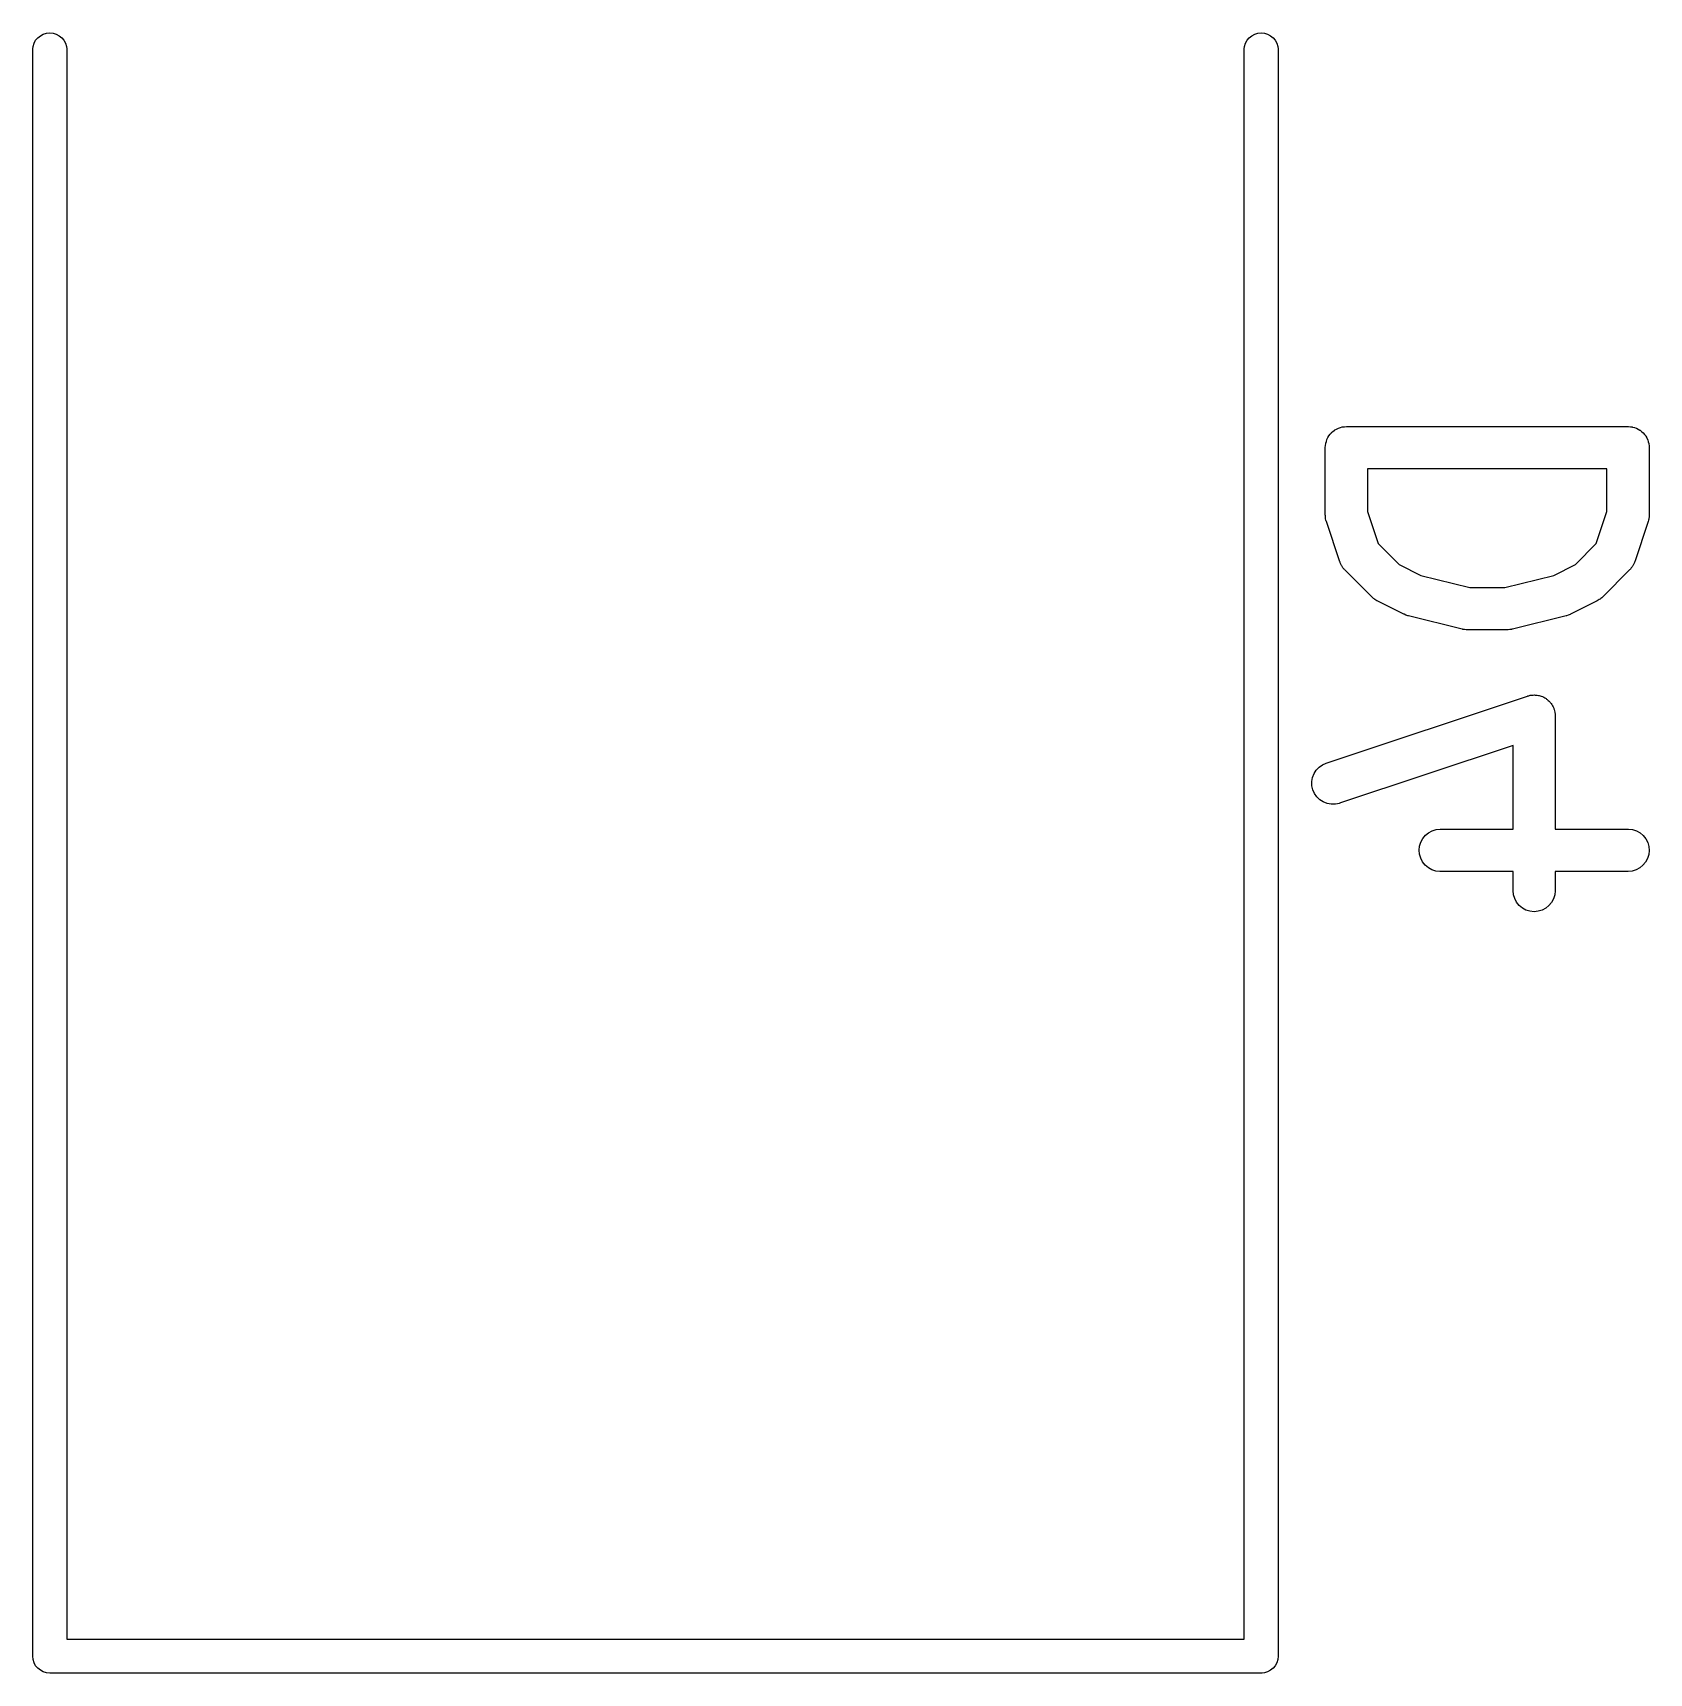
# Model space of a CAD drawing. Extents: x 3.883 to 4.559, y -1.721 to -1.048.
# Drawn here: x 4.333 to 4.5589, y -1.2775 to -1.0483 of the extents above; entities that cross this region are included whole.
import ezdxf

# ---------------------------------------------------------------- set-up
doc = ezdxf.new("R2010")
doc.units = 0
doc.header["$MEASUREMENT"] = 0
doc.layers.add('BLACK', color=7, linetype='CONTINUOUS')

msp = doc.modelspace()

# ---------------------------------------------------------------- linework, layer by layer
at = {"layer": 'BLACK', "linetype": 'CONTINUOUS'}
for p, q in [((4.33316, -1.0498), (4.33338, -1.04939)), ((4.33338, -1.04939), (4.33368, -1.04903)), ((4.33368, -1.04903), (4.33404, -1.04874)), ((4.33404, -1.04874), (4.33445, -1.04852)), ((4.33445, -1.04852), (4.33489, -1.04838)), ((4.33489, -1.04838), (4.33535, -1.04834)), ((4.33535, -1.04834), (4.33582, -1.04838)), ((4.33582, -1.04838), (4.33626, -1.04852)), ((4.33626, -1.04852), (4.33667, -1.04874)), ((4.33667, -1.04874), (4.33703, -1.04903)), ((4.33703, -1.04903), (4.33733, -1.04939)), ((4.33733, -1.04939), (4.33755, -1.0498)), ((4.50245, -1.0498), (4.50267, -1.04939)), ((4.50267, -1.04939), (4.50297, -1.04903)), ((4.50297, -1.04903), (4.50333, -1.04874)), ((4.50333, -1.04874), (4.50374, -1.04852)), ((4.50374, -1.04852), (4.50418, -1.04838)), ((4.50418, -1.04838), (4.50465, -1.04834)), ((4.50465, -1.04834), (4.50511, -1.04838)), ((4.50511, -1.04838), (4.50555, -1.04852)), ((4.50555, -1.04852), (4.50596, -1.04874)), ((4.50596, -1.04874), (4.50632, -1.04903)), ((4.50632, -1.04903), (4.50662, -1.04939)), ((4.50662, -1.04939), (4.50684, -1.0498)), ((4.33299, -1.05059), (4.33303, -1.05025)), ((4.33299, -1.275), (4.33299, -1.05059)), ((4.33303, -1.05025), (4.33316, -1.0498)), ((4.33755, -1.0498), (4.33768, -1.05025)), ((4.33768, -1.05025), (4.33772, -1.05059)), ((4.33772, -1.05059), (4.33772, -1.27276)), ((4.50228, -1.05059), (4.50232, -1.05025)), ((4.50228, -1.27276), (4.50228, -1.05059)), ((4.50232, -1.05025), (4.50245, -1.0498)), ((4.50684, -1.0498), (4.50697, -1.05025)), ((4.50697, -1.05025), (4.50701, -1.05059)), ((4.50701, -1.05059), (4.50701, -1.275)), ((4.51411, -1.10463), (4.51429, -1.10441)), ((4.51429, -1.10441), (4.51447, -1.1042)), ((4.51447, -1.1042), (4.51448, -1.10419)), ((4.51448, -1.10419), (4.5147, -1.10401)), ((4.51448, -1.10419), (4.51448, -1.10419)), ((4.5147, -1.10401), (4.51492, -1.10384)), ((4.51492, -1.10384), (4.51493, -1.10383)), ((4.51493, -1.10382), (4.51518, -1.1037)), ((4.51493, -1.10383), (4.51493, -1.10382)), ((4.51518, -1.1037), (4.51543, -1.10357)), ((4.51543, -1.10357), (4.51544, -1.10356)), ((4.51544, -1.10356), (4.51571, -1.10348)), ((4.51544, -1.10356), (4.51544, -1.10356)), ((4.51571, -1.10348), (4.51598, -1.1034)), ((4.51598, -1.1034), (4.51599, -1.1034)), ((4.51599, -1.1034), (4.516, -1.10339)), ((4.516, -1.10339), (4.51627, -1.10337)), ((4.51627, -1.10337), (4.51655, -1.10334)), ((4.51655, -1.10334), (4.55592, -1.10334)), ((4.55592, -1.10334), (4.55594, -1.10334)), ((4.55594, -1.10334), (4.55594, -1.10334)), ((4.55594, -1.10334), (4.55594, -1.10334)), ((4.55594, -1.10334), (4.55596, -1.10334)), ((4.55596, -1.10334), (4.55624, -1.10337)), ((4.55624, -1.10337), (4.55651, -1.1034)), ((4.55651, -1.1034), (4.55652, -1.10341)), ((4.55652, -1.10341), (4.55653, -1.10341)), ((4.55653, -1.10341), (4.5568, -1.10349)), ((4.5568, -1.10349), (4.55706, -1.10357)), ((4.55706, -1.10357), (4.55707, -1.10358)), ((4.55707, -1.10358), (4.55708, -1.10358)), ((4.55708, -1.10358), (4.55733, -1.10372)), ((4.55733, -1.10372), (4.55757, -1.10385)), ((4.55757, -1.10385), (4.55758, -1.10385)), ((4.55758, -1.10385), (4.55759, -1.10386)), ((4.55759, -1.10386), (4.5578, -1.10404)), ((4.5578, -1.10404), (4.55802, -1.10421)), ((4.55802, -1.10421), (4.55802, -1.10422)), ((4.55802, -1.10422), (4.55803, -1.10423)), ((4.55803, -1.10423), (4.5582, -1.10444)), ((4.5582, -1.10444), (4.55838, -1.10466)), ((4.5136, -1.10625), (4.51363, -1.10598)), ((4.5136, -1.10627), (4.5136, -1.10625)), ((4.5136, -1.10628), (4.5136, -1.10627)), ((4.5136, -1.10627), (4.5136, -1.10627)), ((4.5136, -1.1063), (4.5136, -1.10628)), ((4.5136, -1.11567), (4.5136, -1.1063)), ((4.51363, -1.10598), (4.51366, -1.1057)), ((4.51366, -1.10568), (4.51375, -1.10542)), ((4.51366, -1.10569), (4.51366, -1.10568)), ((4.51366, -1.1057), (4.51366, -1.10569)), ((4.51375, -1.10542), (4.51383, -1.10515)), ((4.51383, -1.10514), (4.51384, -1.10513)), ((4.51383, -1.10515), (4.51383, -1.10514)), ((4.51384, -1.10513), (4.51397, -1.10489)), ((4.51397, -1.10489), (4.5141, -1.10464)), ((4.5141, -1.10464), (4.51411, -1.10464)), ((4.51411, -1.10464), (4.51411, -1.10463)), ((4.55838, -1.10466), (4.55838, -1.10467)), ((4.55838, -1.10467), (4.55839, -1.10468)), ((4.55839, -1.10468), (4.55852, -1.10492)), ((4.55852, -1.10492), (4.55865, -1.10517)), ((4.55865, -1.10517), (4.55865, -1.10518)), ((4.55865, -1.10518), (4.55866, -1.10519)), ((4.55866, -1.10519), (4.55874, -1.10546)), ((4.55874, -1.10546), (4.55882, -1.10572)), ((4.55882, -1.10572), (4.55882, -1.10573)), ((4.55882, -1.10573), (4.55882, -1.10574)), ((4.55882, -1.10574), (4.55885, -1.10602)), ((4.55885, -1.10602), (4.55887, -1.1063)), ((4.55887, -1.1063), (4.55887, -1.11567)), ((4.5195, -1.10925), (4.5195, -1.11519)), ((4.55297, -1.10925), (4.5195, -1.10925)), ((4.55297, -1.11519), (4.55297, -1.10925)), ((4.51361, -1.11583), (4.5136, -1.11567)), ((4.51362, -1.116), (4.51361, -1.11583)), ((4.5195, -1.11519), (4.52101, -1.1197)), ((4.55146, -1.1197), (4.55297, -1.11519)), ((4.55887, -1.11571), (4.55885, -1.11588)), ((4.55885, -1.11588), (4.55885, -1.11604)), ((4.55887, -1.11567), (4.55887, -1.11571)), ((4.51364, -1.11612), (4.51362, -1.116)), ((4.51365, -1.11624), (4.51364, -1.11612)), ((4.5137, -1.1164), (4.51365, -1.11624)), ((4.51374, -1.11656), (4.5137, -1.1164)), ((4.51375, -1.1166), (4.51374, -1.11656)), ((4.51562, -1.12223), (4.51375, -1.1166)), ((4.55872, -1.1166), (4.55685, -1.12223)), ((4.55876, -1.11644), (4.55872, -1.1166)), ((4.55881, -1.11628), (4.55876, -1.11644)), ((4.55882, -1.11616), (4.55881, -1.11628)), ((4.55885, -1.11604), (4.55882, -1.11616)), ((4.52101, -1.1197), (4.52392, -1.12262)), ((4.54855, -1.12262), (4.55146, -1.1197)), ((4.51566, -1.12231), (4.51562, -1.12223)), ((4.51568, -1.12239), (4.51566, -1.12231)), ((4.51578, -1.12257), (4.51568, -1.12239)), ((4.51586, -1.12275), (4.51578, -1.12257)), ((4.51591, -1.12282), (4.51586, -1.12275)), ((4.51595, -1.1229), (4.51591, -1.12282)), ((4.52392, -1.12262), (4.52695, -1.12413)), ((4.54552, -1.12413), (4.54855, -1.12262)), ((4.55659, -1.12279), (4.55654, -1.12286)), ((4.55668, -1.12261), (4.55659, -1.12279)), ((4.55677, -1.12243), (4.55668, -1.12261)), ((4.5568, -1.12235), (4.55677, -1.12243)), ((4.55683, -1.12227), (4.5568, -1.12235)), ((4.55685, -1.12223), (4.55683, -1.12227)), ((4.51607, -1.12306), (4.51595, -1.1229)), ((4.51619, -1.12322), (4.51607, -1.12306)), ((4.51625, -1.12328), (4.51619, -1.12322)), ((4.51631, -1.12335), (4.51625, -1.12328)), ((4.51634, -1.12338), (4.51631, -1.12335)), ((4.52009, -1.12713), (4.51634, -1.12338)), ((4.52695, -1.12413), (4.53379, -1.12584)), ((4.53868, -1.12584), (4.54552, -1.12413)), ((4.55613, -1.12338), (4.55238, -1.12713)), ((4.55619, -1.12331), (4.55613, -1.12338)), ((4.55625, -1.12326), (4.55619, -1.12331)), ((4.55637, -1.12309), (4.55625, -1.12326)), ((4.5565, -1.12294), (4.55637, -1.12309)), ((4.55654, -1.12286), (4.5565, -1.12294)), ((4.52021, -1.12724), (4.52009, -1.12713)), ((4.52033, -1.12735), (4.52021, -1.12724)), ((4.52044, -1.12742), (4.52033, -1.12735)), ((4.53379, -1.12584), (4.53868, -1.12584)), ((4.5521, -1.12738), (4.552, -1.12744)), ((4.55223, -1.12726), (4.5521, -1.12738)), ((4.55235, -1.12716), (4.55223, -1.12726)), ((4.55238, -1.12713), (4.55235, -1.12716)), ((4.52053, -1.1275), (4.52044, -1.12742)), ((4.52068, -1.12758), (4.52053, -1.1275)), ((4.52082, -1.12767), (4.52068, -1.12758)), ((4.52085, -1.12768), (4.52082, -1.12767)), ((4.5246, -1.12956), (4.52085, -1.12768)), ((4.52462, -1.12956), (4.5246, -1.12956)), ((4.52463, -1.12957), (4.52462, -1.12956)), ((4.52488, -1.12967), (4.52463, -1.12957)), ((4.52514, -1.12977), (4.52488, -1.12967)), ((4.54754, -1.12968), (4.54729, -1.12978)), ((4.54781, -1.12959), (4.54754, -1.12968)), ((4.54782, -1.12958), (4.54781, -1.12959)), ((4.54783, -1.12958), (4.54782, -1.12958)), ((4.54787, -1.12956), (4.54783, -1.12958)), ((4.55162, -1.12768), (4.54787, -1.12956)), ((4.55176, -1.1276), (4.55162, -1.12768)), ((4.5519, -1.12752), (4.55176, -1.1276)), ((4.552, -1.12744), (4.5519, -1.12752)), ((4.52516, -1.12977), (4.52514, -1.12977)), ((4.52517, -1.12977), (4.52516, -1.12977)), ((4.52521, -1.12978), (4.52517, -1.12977)), ((4.53271, -1.13166), (4.52521, -1.12978)), ((4.53276, -1.13166), (4.53271, -1.13166)), ((4.53281, -1.13168), (4.53276, -1.13166)), ((4.53304, -1.13171), (4.53281, -1.13168)), ((4.53328, -1.13174), (4.53304, -1.13171)), ((4.53333, -1.13174), (4.53328, -1.13174)), ((4.53338, -1.13175), (4.53333, -1.13174)), ((4.53342, -1.13175), (4.53338, -1.13175)), ((4.53905, -1.13175), (4.53342, -1.13175)), ((4.5391, -1.13174), (4.53905, -1.13175)), ((4.53915, -1.13174), (4.5391, -1.13174)), ((4.53939, -1.13171), (4.53915, -1.13174)), ((4.53962, -1.13169), (4.53939, -1.13171)), ((4.53967, -1.13167), (4.53962, -1.13169)), ((4.53972, -1.13167), (4.53967, -1.13167)), ((4.53976, -1.13166), (4.53972, -1.13167)), ((4.54726, -1.12978), (4.53976, -1.13166)), ((4.54728, -1.12978), (4.54726, -1.12978)), ((4.54729, -1.12978), (4.54728, -1.12978)), ((4.51374, -1.15036), (4.54186, -1.14099)), ((4.54186, -1.14099), (4.5419, -1.14098)), ((4.5419, -1.14098), (4.54207, -1.14094)), ((4.54207, -1.14094), (4.54224, -1.14089)), ((4.54224, -1.14089), (4.54236, -1.14088)), ((4.54236, -1.14088), (4.54247, -1.14086)), ((4.54247, -1.14086), (4.54264, -1.14085)), ((4.54264, -1.14085), (4.54282, -1.14084)), ((4.54282, -1.14084), (4.54293, -1.14085)), ((4.54293, -1.14085), (4.54304, -1.14085)), ((4.54304, -1.14085), (4.54322, -1.14088)), ((4.54322, -1.14088), (4.54339, -1.1409)), ((4.54339, -1.1409), (4.5435, -1.14093)), ((4.5435, -1.14093), (4.54361, -1.14095)), ((4.54361, -1.14095), (4.54377, -1.14102)), ((4.54377, -1.14102), (4.54394, -1.14107)), ((4.54394, -1.14107), (4.54404, -1.14112)), ((4.54404, -1.14112), (4.54415, -1.14116)), ((4.54415, -1.14116), (4.54429, -1.14126)), ((4.54429, -1.14126), (4.54445, -1.14134)), ((4.54445, -1.14134), (4.54454, -1.14141)), ((4.54454, -1.14141), (4.54463, -1.14148)), ((4.54463, -1.14148), (4.54476, -1.1416)), ((4.54476, -1.1416), (4.54489, -1.14171)), ((4.54489, -1.14171), (4.54496, -1.1418)), ((4.54496, -1.1418), (4.54504, -1.14188)), ((4.54504, -1.14188), (4.54515, -1.14202)), ((4.54515, -1.14202), (4.54526, -1.14216)), ((4.54526, -1.14216), (4.54531, -1.14226)), ((4.54531, -1.14226), (4.54537, -1.14235)), ((4.54537, -1.14235), (4.54544, -1.14251)), ((4.54544, -1.14251), (4.54553, -1.14267)), ((4.54553, -1.14267), (4.54556, -1.14277)), ((4.54556, -1.14277), (4.5456, -1.14288)), ((4.5456, -1.14288), (4.54564, -1.14305)), ((4.54564, -1.14305), (4.54569, -1.14322)), ((4.54569, -1.14322), (4.5457, -1.14333)), ((4.5457, -1.14333), (4.54573, -1.14344)), ((4.54573, -1.14344), (4.54573, -1.14361)), ((4.54573, -1.14361), (4.54575, -1.14379)), ((4.54575, -1.14379), (4.54575, -1.15959)), ((4.53984, -1.14789), (4.51561, -1.15597)), ((4.53984, -1.15959), (4.53984, -1.14789)), ((4.51173, -1.15294), (4.51183, -1.15237)), ((4.51183, -1.15237), (4.51204, -1.15183)), ((4.51204, -1.15183), (4.51235, -1.15135)), ((4.51235, -1.15135), (4.51274, -1.15093)), ((4.51274, -1.15093), (4.51322, -1.1506)), ((4.51322, -1.1506), (4.51374, -1.15036)), ((4.51174, -1.15352), (4.51173, -1.15294)), ((4.51187, -1.15408), (4.51174, -1.15352)), ((4.5121, -1.15461), (4.51187, -1.15408)), ((4.51243, -1.15508), (4.5121, -1.15461)), ((4.51284, -1.15548), (4.51243, -1.15508)), ((4.51333, -1.15579), (4.51284, -1.15548)), ((4.51386, -1.156), (4.51333, -1.15579)), ((4.51443, -1.15611), (4.51386, -1.156)), ((4.51501, -1.1561), (4.51443, -1.15611)), ((4.51557, -1.15598), (4.51501, -1.1561)), ((4.51561, -1.15597), (4.51557, -1.15598)), ((4.52678, -1.16194), (4.52695, -1.16139)), ((4.52695, -1.16139), (4.52723, -1.16089)), ((4.52723, -1.16089), (4.52759, -1.16044)), ((4.52759, -1.16044), (4.52804, -1.16008)), ((4.52804, -1.16008), (4.52855, -1.15981)), ((4.52855, -1.15981), (4.5291, -1.15964)), ((4.5291, -1.15964), (4.52967, -1.15959)), ((4.52967, -1.15959), (4.53984, -1.15959)), ((4.54575, -1.15959), (4.55592, -1.15959)), ((4.55592, -1.15959), (4.55596, -1.15959)), ((4.55596, -1.15959), (4.55653, -1.15965)), ((4.55653, -1.15965), (4.55708, -1.15982)), ((4.55708, -1.15982), (4.55759, -1.1601)), ((4.55759, -1.1601), (4.55803, -1.16047)), ((4.55803, -1.16047), (4.55839, -1.16092)), ((4.55839, -1.16092), (4.55866, -1.16143)), ((4.55866, -1.16143), (4.55882, -1.16199)), ((4.52672, -1.16252), (4.52678, -1.16194)), ((4.52677, -1.16309), (4.52672, -1.16252)), ((4.52694, -1.16364), (4.52677, -1.16309)), ((4.5272, -1.16416), (4.52694, -1.16364)), ((4.55864, -1.16368), (4.55837, -1.16419)), ((4.55881, -1.16313), (4.55864, -1.16368)), ((4.55887, -1.16256), (4.55881, -1.16313)), ((4.55882, -1.16199), (4.55887, -1.16256)), ((4.52756, -1.1646), (4.5272, -1.16416)), ((4.52801, -1.16497), (4.52756, -1.1646)), ((4.52851, -1.16525), (4.52801, -1.16497)), ((4.52906, -1.16543), (4.52851, -1.16525)), ((4.52963, -1.16549), (4.52906, -1.16543)), ((4.52967, -1.16549), (4.52963, -1.16549)), ((4.53984, -1.16549), (4.52967, -1.16549)), ((4.53984, -1.16816), (4.53984, -1.16549)), ((4.55592, -1.16549), (4.54575, -1.16549)), ((4.54575, -1.16549), (4.54575, -1.16816)), ((4.55649, -1.16543), (4.55592, -1.16549)), ((4.55705, -1.16527), (4.55649, -1.16543)), ((4.55755, -1.165), (4.55705, -1.16527)), ((4.558, -1.16463), (4.55755, -1.165)), ((4.55837, -1.16419), (4.558, -1.16463)), ((4.5399, -1.16874), (4.53984, -1.16816)), ((4.54575, -1.1682), (4.54569, -1.16878)), ((4.54575, -1.16816), (4.54575, -1.1682)), ((4.54007, -1.16929), (4.5399, -1.16874)), ((4.54034, -1.1698), (4.54007, -1.16929)), ((4.5407, -1.17024), (4.54034, -1.1698)), ((4.54115, -1.17061), (4.5407, -1.17024)), ((4.54165, -1.17088), (4.54115, -1.17061)), ((4.5422, -1.17106), (4.54165, -1.17088)), ((4.5439, -1.1709), (4.54335, -1.17106)), ((4.54441, -1.17063), (4.5439, -1.1709)), ((4.54486, -1.17027), (4.54441, -1.17063)), ((4.54523, -1.16983), (4.54486, -1.17027)), ((4.54551, -1.16933), (4.54523, -1.16983)), ((4.54569, -1.16878), (4.54551, -1.16933)), ((4.54278, -1.17112), (4.5422, -1.17106)), ((4.54335, -1.17106), (4.54278, -1.17112)), ((4.33772, -1.27276), (4.50228, -1.27276)), ((4.33298, -1.27512), (4.33299, -1.275)), ((4.33303, -1.27558), (4.33298, -1.27512)), ((4.33316, -1.27603), (4.33303, -1.27558)), ((4.33338, -1.27644), (4.33316, -1.27603)), ((4.50684, -1.27603), (4.50662, -1.27644)), ((4.50697, -1.27558), (4.50684, -1.27603)), ((4.50702, -1.27512), (4.50697, -1.27558)), ((4.50701, -1.275), (4.50702, -1.27512)), ((4.33368, -1.2768), (4.33338, -1.27644)), ((4.33404, -1.27709), (4.33368, -1.2768)), ((4.33445, -1.27731), (4.33404, -1.27709)), ((4.33489, -1.27745), (4.33445, -1.27731)), ((4.33535, -1.27749), (4.33489, -1.27745)), ((4.33547, -1.27748), (4.33535, -1.27749)), ((4.50453, -1.27748), (4.33547, -1.27748)), ((4.50465, -1.27749), (4.50453, -1.27748)), ((4.50476, -1.27748), (4.50465, -1.27749)), ((4.50511, -1.27745), (4.50476, -1.27748)), ((4.50476, -1.27748), (4.50476, -1.27748)), ((4.50555, -1.27731), (4.50511, -1.27745)), ((4.50596, -1.27709), (4.50555, -1.27731)), ((4.50632, -1.2768), (4.50596, -1.27709)), ((4.50662, -1.27644), (4.50632, -1.2768))]:
    msp.add_line(p, q, dxfattribs=at)

doc.saveas('drawing.dxf')
